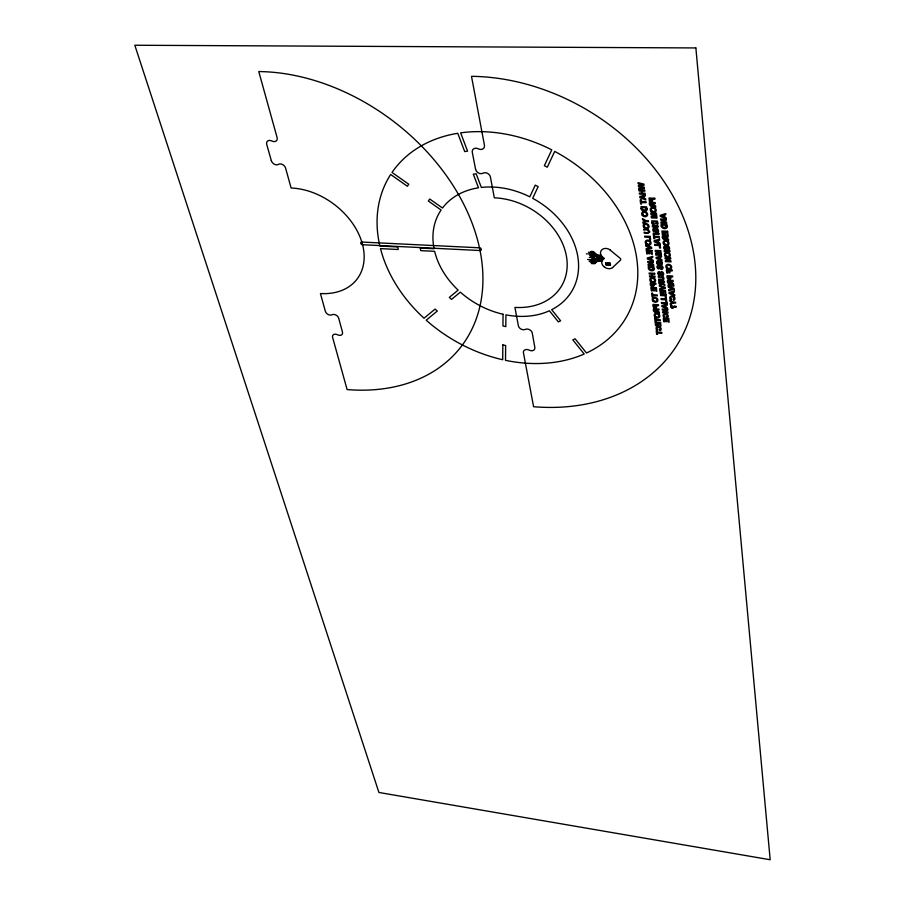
<?xml version="1.0" encoding="UTF-8"?>
<svg xmlns="http://www.w3.org/2000/svg" width="905" height="905" viewBox="0 0 905 905"><rect width="100%" height="100%" fill="white"/><g stroke="black" fill="none" stroke-linecap="round" stroke-linejoin="round"><path stroke-width="1.36" d="M661.442 283.65L661.317 282.111L659.915 282.032L660.073 283.333M670.956 283.016C670.266 285.595 666.351 283.141 667.562 280.143L673.116 280.437L673.218 281.398L670.922 281.478M652.2 205.197L652.075 203.512L650.627 203.455L650.797 204.847M665.096 238.343L664.971 236.759L663.535 236.703L663.693 238.049M670.141 282.745L670.017 281.229L668.603 281.15L668.761 282.451M657.63 330.348L657.777 329.454M664.689 317.587L664.847 316.682M671.329 299.894L671.487 298.978M656.034 311.32L655.921 309.793L654.541 309.714L654.7 310.969M655.593 306.829L655.559 305.494L654.01 305.404L654.383 306.84L655.503 306.931M591.712 254.113L594.562 254.248L597.775 256.896L602.64 257.133L604.201 258.457L602.877 259.792L596.384 259.475L595.151 260.651L591.248 260.448M673.693 307.462C671.533 311.026 669.18 303.141 672.155 305.754A1.154 0.916 22.2 0 0 670.99 306.252A1.154 0.916 22.2 0 0 671.646 307.428A1.154 0.916 22.2 0 0 673.026 307.259M672.766 307.089L672.992 306.852A2.183 1.72 22 0 1 674.316 306.184M594.144 255.006L593.375 255.742L589.641 255.561M612.606 267.495L620.751 259.905L620.581 258.649L610.094 250.018M652.007 205.458L650.831 205.039M664.881 238.671L663.75 238.264M669.836 283.095L668.818 282.688M661.17 283.966L660.118 283.514M655.786 311.591L654.745 311.15M590.784 251.409L593.284 251.533L598.329 255.832L601.633 256.002M593.499 251.85L590.569 252.337M588.442 252.235L589.506 252.28M589.438 253.061L593.533 253.264L597.549 256.579L602.323 256.805M586.383 253.841L587.096 253.886M588.159 253.932L590.648 254.056M590.411 254.825L595.207 255.063L597.82 257.212L603.001 257.461M597.707 255.176L601.248 255.357M598.103 255.515L601.429 255.674M590.999 256.409L595.614 256.635L597.424 258.129L604.189 258.457M589.212 257.405L593.827 257.631L595.23 258.796M591.859 258.626L603.409 259.203M596.519 259.169L603.115 259.497M587.594 259.497L588.295 259.531M589.359 259.577L592.017 259.712M593.08 259.769L595.75 259.905M602.311 260.697L597.764 260.47L595.139 262.97L590.264 262.099M602.187 261.002L597.809 260.787L594.721 263.717L591.361 263.547M597.504 261.081L602.108 261.307M589.065 261.115L590.479 261.183M591.542 261.24L596.214 261.941M674.53 306.309L674.689 307.112M672.177 282.812L673.456 283.57L673.592 284.713L672.279 283.989A4.084 3.269 22.5 0 1 670.899 282.982M667.177 238.388L668.49 239.169L668.625 240.357L667.2 239.565A4.163 3.405 23.6 0 1 665.876 238.581C665.695 241.228 660.922 238.841 662.46 235.651L668.116 235.911L668.229 236.906L665.899 237.008M667.087 238.332L666.657 238.072A2.115 1.731 23.7 0 1 665.684 237.031M662.969 283.389L664.756 284.442L664.892 285.584L663.501 284.815A4.073 3.247 22.9 0 1 662.2 283.865C661.668 286.512 657.63 284.057 658.863 281.025L664.394 281.331L664.508 282.281L662.222 282.36M604.755 267.145L603.963 266.489M666.476 246.692L667.596 248.807L668.625 248.219A2.24 1.821 23.5 0 0 668.603 247.891C667.947 247.144 666.521 245.481 668.456 246.239A1.81 1.471 23.4 0 1 669.18 246.861L669.542 247.812M659.202 263.83L659.01 263.446A9.978 8.055 23.1 0 1 658.806 262.948L658.116 261.907L657.505 262.473A2.161 1.742 23.6 0 0 657.55 262.857L658.433 263.593L658.127 264.509A1.629 1.312 23.6 0 1 656.973 263.751L656.589 262.631M659.451 329.59L659.892 330.506M666.533 316.818L666.974 317.734M673.184 299.103L673.637 300.041M662.324 262.755L661.951 261.828A1.799 1.448 23.5 0 0 661.238 261.206L660.22 260.889L661.397 262.835A2.217 1.787 23.6 0 1 661.419 263.163L660.401 263.728L659.293 261.647A1.516 1.21 23.7 0 0 658.976 261.341L658.84 261.24A1.459 1.177 23.7 0 0 658.252 260.991M662.845 267.247L662.471 266.33A1.787 1.437 23.4 0 0 661.77 265.708L660.741 265.38L661.917 267.326A2.217 1.776 23.5 0 1 661.951 267.654L660.933 268.219L659.813 266.138A1.505 1.21 23.5 0 0 659.507 265.832L659.372 265.742A1.459 1.165 23.5 0 0 658.783 265.482M663.58 273.582L663.218 272.665A1.787 1.425 23.2 0 0 662.505 272.054L661.487 271.726L662.652 273.649A2.206 1.765 23.3 0 1 662.686 273.977L661.713 274.566L660.559 272.473A1.505 1.199 23.4 0 0 660.254 272.167L660.118 272.077A1.448 1.165 23.4 0 0 659.53 271.828M657.12 267.122L657.516 268.242A1.618 1.301 23.5 0 0 658.659 268.989L658.953 268.084L658.105 267.439A2.161 1.731 23.4 0 1 658.037 266.964L658.636 266.398L659.326 267.439A9.966 8.021 23 0 0 659.53 267.925L659.79 268.412A1.72 1.38 23.4 0 0 661.385 269.317M657.878 273.446L658.263 274.554A1.618 1.29 23.4 0 0 659.406 275.312L659.7 274.407L658.829 273.672A2.149 1.72 23.3 0 1 658.783 273.287L659.383 272.733L660.073 273.774A9.932 7.975 22.9 0 0 660.277 274.249L660.537 274.735A1.72 1.369 23.2 0 0 662.132 275.64M663.75 247.71L664.134 248.841A1.64 1.335 23.5 0 0 665.288 249.61L665.605 248.671L664.723 247.936A2.183 1.776 23.5 0 1 664.677 247.54L665.288 246.963L665.978 248.027A10.068 8.202 23 0 0 666.182 248.513L666.442 249.011A1.742 1.414 23.4 0 0 668.06 249.927M641.204 208.489L640.978 206.623L646.656 206.838L646.894 208.761M648.523 268.118L648.308 266.341L653.851 266.624L654.066 268.446M656.815 310.03L659.055 309.985L658.942 309.046L653.512 308.729C652.166 310.856 655.955 314.431 656.86 311.456A4.016 3.156 22.7 0 0 658.082 312.429L659.44 313.198L659.315 312.078L657.607 311.082A2.036 1.606 22.8 0 1 656.6 310.053M651.939 222.675L651.724 220.831L657.392 221.058L657.618 222.969M653.003 203.749L655.367 203.636L655.254 202.607L649.53 202.392C648.037 204.688 652.143 208.659 653.059 205.333A4.22 3.496 25.2 0 0 654.349 206.374L655.786 207.188L655.639 205.955L653.783 204.847A2.149 1.776 25.2 0 1 652.788 203.783M661.34 225.888L661.136 224.044L666.815 224.282L667.03 226.182M612.651 267.654A6.618 5.272 26.2 0 1 604.664 267.235M603.748 266.489A6.618 5.272 26.2 0 1 602.538 259.531M602.515 257.201A6.493 5.192 26.5 0 1 601.802 249.814A6.493 5.192 26.5 0 1 610.185 249.927M647.29 208.806A3.281 2.704 25.7 0 1 644.417 211.272A3.281 2.704 25.7 0 1 640.966 208.489M654.451 268.502A3.19 2.557 23.9 0 1 651.645 270.799A3.19 2.557 23.9 0 1 648.297 268.118M657.596 329.612A1.652 1.278 22.5 0 1 657.437 327.689A1.652 1.278 22.5 0 1 659.734 327.972A1.652 1.278 22.5 0 1 659.722 329.873M657.562 330.472A2.647 2.059 22.5 0 1 656.521 327.158A2.647 2.059 22.5 0 1 660.48 327.508A2.647 2.059 22.5 0 1 660.017 330.687M658.014 223.015A3.269 2.681 24.7 0 1 655.13 225.447A3.269 2.681 24.7 0 1 651.713 222.675M662.189 262.789A2.33 1.878 23.5 0 1 661.012 265.131M660.865 264.837A1.72 1.391 23.5 0 1 659.225 263.943M656.691 262.62A1.968 1.584 23.6 0 1 658.207 260.719M662.709 267.28A2.319 1.867 23.4 0 1 661.532 269.611M657.222 267.111A1.957 1.572 23.5 0 1 658.738 265.21M663.444 273.615A2.319 1.855 23.3 0 1 662.268 275.923M657.98 273.434A1.957 1.561 23.4 0 1 659.485 271.557M662.89 283.48A2.07 1.652 23 0 1 662.008 282.371M664.655 316.841A1.663 1.301 22.3 0 1 664.496 314.895A1.663 1.301 22.3 0 1 666.827 315.178A1.663 1.301 22.3 0 1 666.804 317.101M664.609 317.712A2.67 2.093 22.3 0 1 663.58 314.352A2.67 2.093 22.3 0 1 667.573 314.691A2.67 2.093 22.3 0 1 667.098 317.927M667.426 226.227A3.269 2.681 24.1 0 1 664.53 228.66A3.269 2.681 24.1 0 1 661.114 225.888M669.406 247.834A2.353 1.912 23.4 0 1 668.207 250.221M663.851 247.687A1.98 1.606 23.5 0 1 665.39 245.753M665.435 246.024A1.471 1.199 23.6 0 1 666.431 246.658M671.589 282.598A2.07 1.663 22.5 0 1 670.707 281.489M671.295 299.136A1.674 1.324 22.3 0 1 671.137 297.157A1.674 1.324 22.3 0 1 673.49 297.428A1.674 1.324 22.3 0 1 673.467 299.385M671.25 300.019A2.704 2.138 22.3 0 1 670.22 296.602A2.704 2.138 22.3 0 1 674.259 296.931A2.704 2.138 22.3 0 1 673.761 300.222M673.58 307.383A1.878 1.482 22 0 1 674.666 306.987M663.207 278.548L662.664 279.226L658.636 279.057L658.75 280.018C666.465 283.186 664.836 273.287 658.297 276.217L658.41 277.179L662.426 277.45L663.207 278.593M666.091 226.408C665.741 228.162 661.476 227.472 662.211 225.096L665.978 225.255L666.091 226.408M653.693 229.915C656.193 233.886 650.786 230.685 653.58 228.139C657.426 225.277 661.465 233.875 655.695 232.404L655.446 230.243L656.397 230.289L656.532 231.431C659.892 230.922 654.406 226.612 653.693 229.915M670.741 278.163C670.65 280.686 665.808 279.136 667.053 275.697L672.607 275.991L672.72 276.953L670.616 276.84L670.741 278.163M653.048 285.064L651.894 285.55L651.396 283.989L652.958 284.068L653.048 285.064M502.829 344.929L502.716 359.726A137.786 107.039 30.9 0 1 426.176 320.189L437.296 311.06L435.113 309.08L424.004 318.221A137.786 107.039 30.9 0 1 380.507 248.615L398.257 249.509L397.646 246.941L379.885 246.058A137.786 107.039 30.9 0 1 390.655 174.484L407.386 186.272L408.766 184.235L392.023 172.436A137.786 107.039 30.9 0 1 457.749 133.295L464.706 151.576L467.58 151.158L460.634 132.854A137.786 107.039 30.9 0 1 551.767 149.857L544.369 165.672L547.287 167.199L554.708 151.395A137.786 107.039 30.9 0 1 636.52 256.997A137.786 107.039 30.9 0 1 586.497 352.995L575.094 338.798L572.797 339.861L584.2 354.025A137.786 107.039 30.9 0 1 505.51 360.337L505.646 345.54L502.829 344.929M503.056 314.25L502.965 326.015L505.816 326.615L505.918 314.85A76.97 59.719 30.9 0 0 549.403 310.777L558.34 321.875L560.625 320.8L551.688 309.68A76.97 59.719 30.9 0 0 532.672 198.308L538.158 186.634L535.274 185.129L529.81 196.826A76.97 59.719 30.9 0 0 481.347 187.437L476.166 173.794L473.315 174.179L478.507 187.81A76.97 59.719 30.9 0 0 442.5 208.014L429.728 199.01L428.325 201.012L441.074 210.005A76.97 59.719 30.9 0 0 434.072 248.739L420.18 248.049L420.757 250.628L434.638 251.33A76.97 59.719 30.9 0 0 458.145 290.132L449.321 297.394L451.516 299.397L460.351 292.145A76.97 59.719 30.9 0 0 503.056 314.25M645.944 209.032C645.65 210.65 641.453 210.243 642.064 207.675L645.819 207.822L645.944 209.032M654.021 285.494C653.727 287.914 649.27 286.41 650.344 282.982L655.854 283.288L655.967 284.238L653.885 284.125L654.021 285.494M656.611 306.885C656.295 309.272 651.951 307.768 652.98 304.419L658.433 304.736L658.546 305.675L656.487 305.551L656.611 306.885M669.768 277.801L669.677 276.794L668.105 276.715L668.591 278.288L669.768 277.926M653.15 268.695C652.618 270.312 648.783 269.656 649.36 267.36L653.025 267.552L653.15 268.695M656.679 223.23L656.555 222.03L652.799 221.883L653.817 223.92L656.668 223.32M649.745 231.895L648.218 233.298L644.236 233.151L644.111 232.155C650.638 234.655 649.349 227.924 643.874 230.209L643.749 229.203L648.274 229.519L649.745 231.895M605.615 263.084L606.893 263.434L605.626 262.993M605.841 264.667C607.289 266.771 607.3 262.903 605.841 264.645M607.425 263.174C608.963 265.255 608.76 261.387 607.425 263.151M607.651 264.758L608.929 265.108L607.662 264.69M609.235 263.264C610.717 265.357 610.66 261.477 609.235 263.242M609.461 264.86C610.932 266.952 610.852 263.095 609.461 264.826M646.08 221.601L643.025 223.297L642.878 222.132L644.971 221.08L642.595 219.802L642.448 218.625L645.944 220.594L648.319 220.684L648.444 221.702L646.08 221.601M673.343 302.971L670.356 304.499L670.232 303.424L672.279 302.474L669.983 301.252L669.847 300.143L673.23 302.032L675.549 302.168L675.65 303.107L673.343 302.971M645.22 194.847L639.745 196.634L639.88 197.72L645.831 199.971L645.695 198.851L644.349 198.365L644.1 196.317L645.344 195.944L645.22 194.847M665.628 213.603L660.13 215.345L660.254 216.419L666.193 218.671L666.069 217.562L664.723 217.076L664.496 215.051L665.741 214.689L665.628 213.603M659.496 239.101L654.089 240.775L654.213 241.827L660.062 244.045L659.937 242.97L658.614 242.483L658.376 240.515L659.609 240.164L659.496 239.101M643.172 196.6L641.147 197.211L643.342 197.991L643.172 196.6M652.618 256.398L647.279 258.016L647.414 259.045L653.206 261.251L653.071 260.199L651.758 259.712L651.521 257.778L652.743 257.439L652.618 256.398M661.431 255.832L656.068 257.45L656.193 258.491L661.996 260.708L661.872 259.645L660.559 259.158L660.333 257.212L661.555 256.873L661.431 255.832M663.569 215.322L661.521 215.922L663.727 216.702L663.569 215.322M674.293 290.991L668.976 292.519L669.089 293.525L674.825 295.72L674.711 294.691L673.411 294.204L673.196 292.326L674.406 292.01L674.293 290.991M657.471 240.775L655.458 241.341L657.63 242.121L657.471 240.775M667.053 304.193L661.793 305.675L661.906 306.671L667.585 308.843L667.471 307.824L666.182 307.349L665.967 305.494L667.166 305.189L667.053 304.193M650.627 258.027L648.636 258.581L650.786 259.35L650.627 258.027M651.634 248.219L646.26 249.701L646.136 248.66L650.118 247.665L645.842 246.228L645.706 245.153L651.51 247.167L651.634 248.219M659.428 257.473L657.426 258.027L659.575 258.796L659.428 257.473M672.302 292.564L670.322 293.084L672.438 293.842L672.302 292.564M665.209 288.333L659.892 289.713L659.779 288.706L663.716 287.767L659.496 286.353L659.372 285.324L665.085 287.315L665.209 288.333M674.101 289.295L668.772 290.675L668.648 289.668L672.607 288.74L668.388 287.315L668.263 286.285L673.987 288.276L674.101 289.295M665.073 305.732L663.127 306.229L665.232 306.999L665.073 305.732M642.199 184.654L638.376 185.468L638.534 186.702L642.641 187.754L638.738 188.398L638.862 189.45L644.439 188.398L644.315 187.29L639.892 186.113L644.066 185.231L643.93 184.1L638.036 182.674L638.161 183.738L642.199 184.654M654.96 215.605L651.193 216.352L651.374 217.879L657.053 218.105L656.94 217.155L652.471 216.974L656.826 216.159L656.713 215.175L652.12 213.999L656.6 214.18L656.487 213.229L650.797 213.003L650.978 214.53L654.96 215.605M659.326 252.925L655.616 253.615L655.786 255.086L661.374 255.357L661.272 254.441L656.872 254.226L661.159 253.479L661.046 252.529L656.532 251.352L660.933 251.567L660.831 250.651L655.231 250.38L655.401 251.85L659.326 252.925M695.866 47.942L134.822 45.25L378.912 792.463L770.178 859.75L695.866 47.942M644.654 190.186L638.93 189.982L639.054 191.023L641.306 191.102L641.555 193.127L639.303 193.048L639.439 194.089L645.152 194.292L645.027 193.251L642.527 193.161L642.279 191.136L644.779 191.227L644.654 190.186M654.745 198.24L649.021 198.037L649.428 201.544L650.401 201.577L650.107 199.1L651.464 199.157L651.713 201.283L652.686 201.317L652.426 199.191L654.869 199.281L654.745 198.24M641.113 199.982L640.152 199.948L640.65 203.987L641.611 204.032L641.43 202.516L646.159 202.697L646.034 201.668L641.306 201.498L641.113 199.982M666.25 219.225L660.548 218.987L660.661 219.972L664.7 222.189L660.899 222.03L661.012 222.969L666.702 223.207L666.589 222.189L662.641 220.017L666.363 220.164L666.25 219.225M657.98 226.092L652.313 225.843L652.437 226.85L658.093 227.098L657.98 226.092M667.607 231.273L661.928 231.024L662.358 234.712L663.308 234.746L663.003 232.065L664.259 232.121L664.542 234.621L665.503 234.667L665.22 232.166L666.759 232.234L667.076 235.006L668.026 235.051L667.607 231.273M658.829 233.433L653.184 233.185L653.308 234.18L658.953 234.429L658.829 233.433M654.326 234.825L653.376 234.78L653.84 238.705L654.79 238.75L654.62 237.291L659.304 237.506L659.191 236.499L654.507 236.296L654.326 234.825M650.209 236.409L644.643 236.16L644.767 237.155L649.383 237.359L649.688 239.836L650.627 239.87L650.209 236.409M660.13 244.599L654.564 244.35L654.677 245.334L659.293 245.549L659.587 248.015L660.526 248.061L660.13 244.599M669.791 250.798L664.168 250.527L664.281 251.511L669.904 251.782L669.791 250.798M651.905 250.47L646.328 250.21L646.77 253.819L647.708 253.864L647.392 251.239L648.625 251.296L648.919 253.739L649.858 253.785L649.564 251.341L651.08 251.409L651.408 254.135L652.347 254.181L651.905 250.47M479.492 247.8L361.91 242.054A1.595 1.177 35.6 0 0 360.733 243.287A1.595 1.177 35.6 0 0 362.509 244.723L480.012 250.527A1.629 1.256 31.9 0 0 481.279 249.248A1.629 1.256 31.9 0 0 479.492 247.8M670.605 258.027L664.994 257.755L665.107 258.706L669.067 260.878L665.333 260.697L665.435 261.602L671.035 261.884L670.922 260.9L667.042 258.762L670.707 258.943L670.605 258.027M653.263 261.783L647.708 261.5L647.833 262.45L651.77 264.611L648.071 264.418L648.184 265.323L653.727 265.606L653.602 264.633L649.756 262.507L653.376 262.688L653.263 261.783M671.951 270.041L666.374 269.758L666.747 273.039L667.686 273.095L667.426 270.776L668.738 270.844L668.965 272.846L669.915 272.891L669.689 270.889L672.053 271.014L671.951 270.041M654.654 273.321L649.123 273.039L649.247 274L651.419 274.113L651.645 276.002L649.473 275.878L649.598 276.84L655.107 277.134L654.994 276.172L652.584 276.048L652.347 274.158L654.768 274.294L654.654 273.321M673.648 285.199L668.105 284.905L668.218 285.856L673.75 286.161L673.648 285.199M656.374 287.677L650.887 287.383L651.317 290.867L652.245 290.912L651.928 288.378L653.15 288.446L653.433 290.81L654.36 290.856L654.077 288.503L655.571 288.582L655.887 291.206L656.804 291.263L656.374 287.677M665.458 290.505L659.96 290.2L660.367 293.673L661.295 293.729L661.001 291.195L662.211 291.263L662.494 293.627L663.422 293.673L663.139 291.32L664.643 291.399L664.949 294.023L665.876 294.08L665.458 290.505M652.528 293.288L651.611 293.243L652.064 296.953L652.991 297.01L652.822 295.618L657.369 295.878L657.245 294.94L652.697 294.679L652.528 293.288M665.967 294.906L660.526 294.6L660.639 295.539L665.152 295.799L665.424 298.152L666.351 298.209L665.967 294.906M666.431 298.899L661.001 298.593L661.103 299.532L665.616 299.793L665.888 302.134L666.815 302.191L666.431 298.899M666.894 302.824L661.419 302.508L661.532 303.447L666.996 303.763L666.894 302.824M676.024 306.388L674.96 306.331L675.062 307.225L676.114 307.281L676.024 306.388M667.652 309.352L662.189 309.024L662.302 309.929L666.159 312.044L662.517 311.818L662.618 312.689L668.071 313.017L667.969 312.078L664.191 310.008L667.754 310.211L667.652 309.352M668.727 318.639L663.286 318.3L663.693 321.694L664.609 321.75L664.315 319.284L665.526 319.352L665.797 321.648L666.702 321.705L666.442 319.408L667.913 319.499L668.218 322.056L669.134 322.112L668.727 318.639M655.559 318.074L654.654 318.017L655.096 321.648L656.012 321.705L655.842 320.359L660.345 320.63L660.231 319.714L655.729 319.431L655.559 318.074M660.571 322.576L655.163 322.237L655.582 325.608L656.498 325.676L656.193 323.221L657.392 323.289L657.675 325.574L658.58 325.63L658.297 323.345L659.768 323.447L660.084 325.981L660.989 326.038L660.571 322.576M657.12 330.777L656.204 330.721L656.645 334.307L657.562 334.364L657.392 333.029L661.86 333.323L661.759 332.406L657.279 332.124L657.12 330.777M271.342 160.705L266.737 144.438A4.774 3.507 41 0 1 267.79 140.931A4.774 3.507 41 0 1 271.919 141.044A4.797 3.541 41.2 0 0 277.122 137.639L258.773 71.552A190.898 138.103 37.1 0 1 477.218 238.728A190.898 138.103 37.1 0 1 347.101 389.569L332.61 337.384A4.299 3.02 33.5 0 1 333.696 334.522A4.299 3.02 33.5 0 1 337.542 334.793A4.321 3.043 33.6 0 0 342.497 332.203L338.696 318.221A4.355 3.077 34 0 0 335.913 315.042A4.355 3.077 34 0 0 332.033 314.782A4.367 3.088 34.3 0 1 325.37 311.343L320.427 293.537A63.429 45.77 36.9 0 0 362.272 243.558A63.429 45.77 36.9 0 0 291.116 188.025L285.584 168.081A4.717 3.462 39.9 0 0 282.564 164.529A4.717 3.462 39.9 0 0 278.457 164.393A4.729 3.462 40.3 0 1 271.342 160.705M475.589 169.348L472.308 152.391A4.898 3.925 35.7 0 1 473.847 148.737A4.898 3.925 35.7 0 1 478.36 148.861A4.921 3.948 35.9 0 0 484.458 145.32L471.494 76.325A196.498 152.877 31 0 1 693.185 250.515A196.498 152.877 31 0 1 533.588 406.718L523.452 352.792A4.446 3.303 27.5 0 1 524.968 349.85A4.446 3.303 27.5 0 1 529.142 350.144A4.457 3.337 27.5 0 0 534.855 347.475L532.231 333.006A4.491 3.382 27.9 0 0 529.538 329.703A4.491 3.382 27.9 0 0 525.307 329.42A4.502 3.394 28.3 0 1 518.395 325.845L514.922 307.406A65.284 50.635 30.9 0 0 566.326 255.674A65.284 50.635 30.9 0 0 494.322 197.822L490.42 177.052A4.842 3.846 34.3 0 0 487.49 173.341A4.842 3.846 34.3 0 0 483.01 173.206A4.853 3.869 34.9 0 1 475.589 169.348M642.267 215.322A3.077 2.534 25.5 0 0 647.403 215.492A3.077 2.534 25.5 0 0 644.315 211.442A3.077 2.534 25.5 0 0 642.267 215.322M643.172 214.904A2.002 1.652 25.5 0 0 646.509 214.949A2.002 1.652 25.5 0 0 644.439 212.347A2.002 1.652 25.5 0 0 643.172 214.904M643.749 227.359A3.066 2.5 25.1 0 0 648.851 227.54A3.066 2.5 25.1 0 0 645.785 223.535A3.066 2.5 25.1 0 0 643.749 227.359M644.643 226.951A1.991 1.629 25.1 0 0 647.957 226.997A1.991 1.629 25.1 0 0 645.899 224.429A1.991 1.629 25.1 0 0 644.643 226.951M645.853 243.931A3.043 2.466 24.6 0 0 650.887 243.931A3.043 2.466 24.6 0 0 647.663 240.074A3.043 2.466 24.6 0 0 645.853 243.931M646.656 243.445A1.98 1.606 24.6 0 0 649.948 243.502A1.98 1.606 24.6 0 0 647.912 240.956A1.98 1.606 24.6 0 0 646.656 243.445M650.435 281.319A2.987 2.376 23.6 0 0 655.39 281.365A2.987 2.376 23.6 0 0 652.233 277.609A2.987 2.376 23.6 0 0 650.435 281.319M651.283 280.912A1.946 1.55 23.6 0 0 654.496 280.878A1.946 1.55 23.6 0 0 652.392 278.469A1.946 1.55 23.6 0 0 651.283 280.912M652.844 300.98A2.964 2.342 23.1 0 0 657.765 301.048A2.964 2.342 23.1 0 0 654.632 297.349A2.964 2.342 23.1 0 0 652.844 300.98M653.682 300.584A1.923 1.516 23.1 0 0 656.872 300.573A1.923 1.516 23.1 0 0 654.79 298.186A1.923 1.516 23.1 0 0 653.682 300.584M654.858 316.829A2.941 2.296 22.8 0 0 659.7 316.727A2.941 2.296 22.8 0 0 656.43 313.175A2.941 2.296 22.8 0 0 654.858 316.829M655.616 316.354A1.912 1.493 22.8 0 0 658.783 316.354A1.912 1.493 22.8 0 0 656.713 314.001A1.912 1.493 22.8 0 0 655.616 316.354M650.797 211.137A3.088 2.545 25.1 0 0 655.967 211.295A3.088 2.545 25.1 0 0 652.878 207.234A3.088 2.545 25.1 0 0 650.797 211.137M651.713 210.718A2.014 1.663 25.1 0 0 655.062 210.763A2.014 1.663 25.1 0 0 652.991 208.15A2.014 1.663 25.1 0 0 651.713 210.718M663.738 244.26A3.054 2.489 23.6 0 0 668.829 244.26A3.054 2.489 23.6 0 0 665.616 240.391A3.054 2.489 23.6 0 0 663.738 244.26M664.621 243.818A1.991 1.618 23.6 0 0 667.913 243.762A1.991 1.618 23.6 0 0 665.775 241.273A1.991 1.618 23.6 0 0 664.621 243.818M665.096 256.036A3.032 2.455 23.3 0 0 670.153 256.047A3.032 2.455 23.3 0 0 666.951 252.212A3.032 2.455 23.3 0 0 665.096 256.036M665.956 255.606A1.98 1.595 23.3 0 0 669.236 255.561A1.98 1.595 23.3 0 0 667.109 253.083A1.98 1.595 23.3 0 0 665.956 255.606M666.465 268.061A3.02 2.432 23 0 0 671.499 268.084A3.02 2.432 23 0 0 668.32 264.283A3.02 2.432 23 0 0 666.465 268.061M667.336 267.631A1.968 1.584 23 0 0 670.594 267.597A1.968 1.584 23 0 0 668.478 265.142A1.968 1.584 23 0 0 667.336 267.631"/></g></svg>
